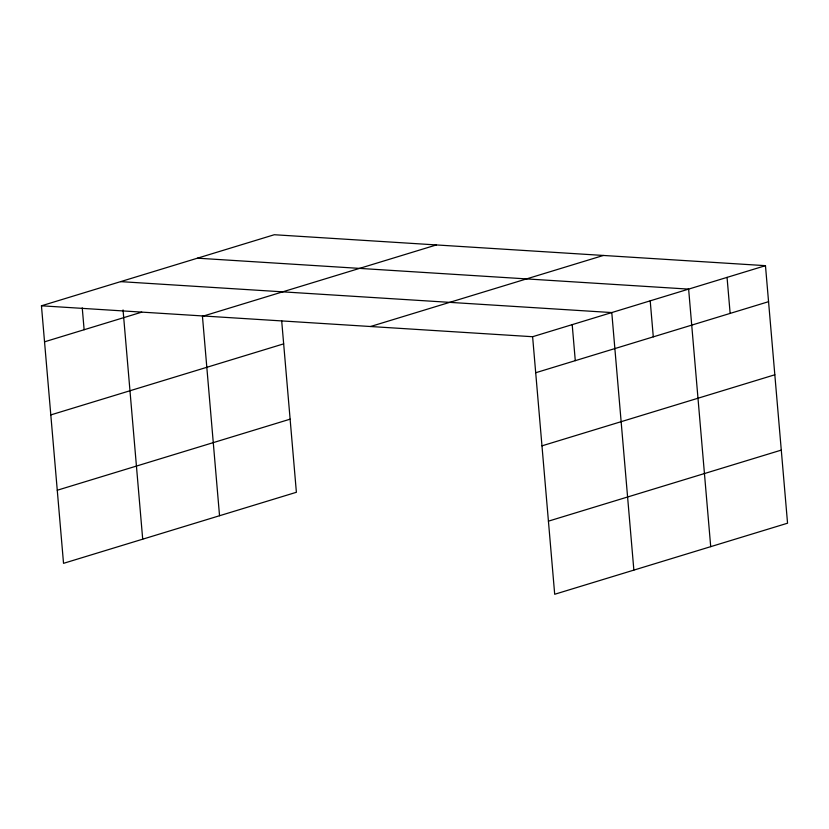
<?xml version="1.0" encoding="UTF-8"?>
<svg xmlns="http://www.w3.org/2000/svg" width="829" height="829" viewBox="0 0 829 829"><rect width="100%" height="100%" fill="white"/><g stroke="black" fill="none" stroke-linecap="round" stroke-linejoin="round"><path stroke-width="1.24" d="M281.684 320.771L296.388 492.281L63.532 563.337L41.45 305.797L274.306 234.731L765.468 265.663L787.55 523.203L554.694 594.269L532.612 336.719L765.468 265.663M44.538 341.817L141.718 312.16M203.53 316.004L436.386 244.938M50.807 414.914L283.663 343.859M370.532 326.512L603.388 255.456M57.263 490.24L290.119 419.173M535.7 372.739L768.556 301.683M541.969 445.847L774.825 374.781M548.425 521.161L781.281 450.106M197.468 258.182L688.63 289.114L710.712 546.653M120.619 281.632L611.781 312.564L633.864 570.103M41.45 305.797L532.612 336.719M727.054 277.383L730.142 313.403M650.205 300.834L653.293 336.854M572.197 324.636L575.285 360.656M202.421 316.004L219.54 515.731M123.044 309.932L142.702 539.182M82.247 307.86L84.123 329.735"/></g></svg>
